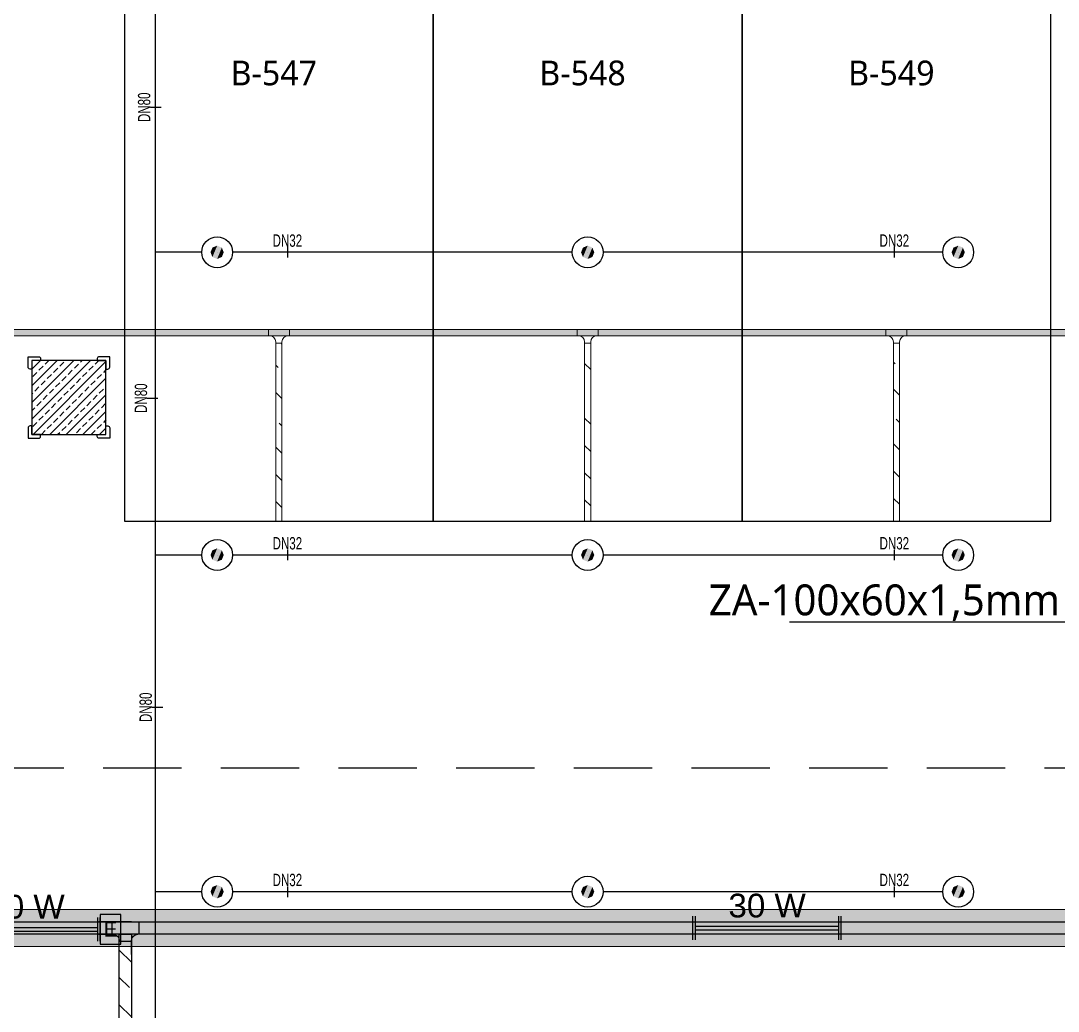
# Model space of a CAD drawing. Header units: millimetres. Extents: x -379292 to 1221486, y 92049 to 447512.
# Drawn here: x -133445 to -125045, y 155851 to 163868 of the extents above; entities that cross this region are included whole.
import ezdxf
from ezdxf import colors
from ezdxf.entities.mleader import LeaderData, LeaderLine
from ezdxf.enums import TextEntityAlignment as Align
from ezdxf.math import Vec2, Vec3

# ---------------------------------------------------------------- set-up
doc = ezdxf.new("R2010")
doc.units = ezdxf.units.MM
doc.linetypes.add('HIDDEN', pattern=[9.525, 6.35, -3.175])
for name, color, linetype in [('-M-YNGN-BORUID', 7, 'Continuous'), ('-M-YNGN-BORUUZUN', 7, 'Continuous'), ('-M-YNGN-BORUYUK', 7, 'Continuous'), ('-M-YNGN-SPR-YUK', 7, 'Continuous'), ('-M-YNGN-ZON6-CAP-', 7, 'Continuous'), ('-M-YNGN-ZON6-SPR-', 7, 'Continuous'), ('05_HATCH CONCRETE', 141, 'Continuous'), ('05_SYMBOL', 2, 'Continuous'), ('08_LAMP', 4, 'Continuous'), ('202-A-Y-MahalAd', 141, 'Continuous'), ('E_CT_ZA', 6, 'Continuous'), ('EYazı', 7, 'Continuous')]:
    doc.layers.add(name, color=color, linetype=linetype)
doc.layers.add('-M-YNGN-SPR-CAPCIZGI', color=188, linetype='Continuous', plot=False)
for name, color, linetype, lineweight in [('-M-YNGN-ZON6', 2, 'SP', 30), ('E_CT_KA', 4, 'Continuous', 9), ('E_CT_KIRMIZI', 1, 'Continuous', 9)]:
    doc.layers.add(name, color=color, linetype=linetype, lineweight=lineweight)
doc.styles.add('CIZGI', font='tahoma.ttf', dxfattribs={"width": 0.8, "oblique": 20})
doc.styles.add('HCAD', font='HCAD.SHX', dxfattribs={"width": 0.8, "height": 0.2})
doc.styles.add('PIPESIZE', font='hcad.shx', dxfattribs={"width": 0.8})
doc.styles.add('SPR-NOT', font='romans.shx')
doc.styles.get("Standard").update_dxf_attribs({"font": 'segoeuil.ttf'})
doc.styles.add('YAZI-2', font='arial.ttf', dxfattribs={"height": 2})
doc.linetypes.add('SP', pattern='A,2,-0.1,["SP",CIZGI,S=0.14,R=0.2,X=0,Y=-0.07],-0.255', length=2.355)

# ---------------------------------------------------------------- blocks, each defined once
blk = doc.blocks.new('202_Vida')
at = {"color": 0, "linetype": 'ByBlock', "ltscale": 0.2}
for points in [[(0.96, 0), (-0.96, 0)], [(0, 0.96), (0, -0.96)]]:
    blk.add_lwpolyline(points, dxfattribs=at)
at = {"color": 0, "linetype": 'ByBlock'}
for radius in [0.42, 0.23, 0.155]:
    blk.add_circle((0, 0), radius, dxfattribs=at)
blk = doc.blocks.new('202_Stoper')
at = {"color": 0, "linetype": 'ByBlock'}
for points in [[(-750, -30), (-750, -75), (-900, -75), (-900, 75), (-750, 75), (-750, 30)], [(750, -30), (750, -75), (900, -75), (900, 75), (750, 75), (750, 30)]]:
    blk.add_lwpolyline(points, dxfattribs=at)
blk.add_lwpolyline([(825, -30, 1), (825, 30), (-825, 30, 1), (-825, -30)], format="xyb", close=True, dxfattribs=at)
at = {"color": 0, "linetype": 'ByBlock', "yscale": 10, "zscale": 10, "rotation": 180}
for p, xscale in [((-877, 53), -10), ((-772, 53), 10), ((772, 53), -10), ((877, 53), 10)]:
    blk.add_blockref('202_Vida', p, dxfattribs=dict(at, xscale=xscale))
at = {"color": 0, "linetype": 'ByBlock', "yscale": 10, "zscale": 10}
for p, xscale in [((-877, -52), 10), ((-772, -52), -10), ((772, -52), 10), ((877, -52), -10)]:
    blk.add_blockref('202_Vida', p, dxfattribs=dict(at, xscale=xscale))
blk = doc.blocks.new('202_Mahalblok')
at = {"color": 0, "linetype": 'ByBlock', "flags": 128}
blk.add_lwpolyline([(0, 0), (0, 5000), (2500, 5000), (2500, 0)], close=True, dxfattribs=at)
at = {"color": 252}
blk.add_blockref('202_Stoper', (1250, 750), dxfattribs=at)
at = {"color": 0, "linetype": 'ByBlock', "ltscale": 25}
blk.add_attdef('MAHALNO', text='', height=200, dxfattribs=at).set_placement((1208.7, 1390), align=Align.BOTTOM_CENTER)
blk = doc.blocks.new('bariyer')
at = {"color": 8, "ltscale": 25}
blk.add_lwpolyline([(0, -70), (15, -70, 0.414214), (30, -55), (30, 30), (-55, 30, 0.414214), (-70, 15), (-70, 0), (0, 0)], format="xyb", close=True, dxfattribs=at)
blk = doc.blocks.new('OtoParkBodrumKatMimari')
at = {"layer": '05_HATCH CONCRETE'}
h = blk.add_hatch(dxfattribs=at)
h.set_pattern_fill('ANSI33', color=8, scale=15, angle=180, style=0)
h.set_pattern_definition([(225, (905000, -3e-07), (67.351921, -67.351921), []), (225, (904932.65, -3e-07), (67.351921, -67.351921), [47.625, -23.8125])])
h.paths.add_polyline_path([(113600, 60300), (113000, 60300), (113000, 59700), (113600, 59700)])
at = {"color": 5}
blk.add_lwpolyline([(113600, 60300), (113000, 60300), (113000, 59700), (113600, 59700)], close=True, dxfattribs=at)
at = {"layer": '05_SYMBOL', "color": 252, "linetype": 'HIDDEN', "ltscale": 100}
blk.add_lwpolyline([(128500, 57000), (19400, 57000)], dxfattribs=at)
at = {"layer": '05_SYMBOL', "color": 8, "xscale": -1}
blk.add_blockref('bariyer', (113000, 60300), dxfattribs=at)
at = {"layer": '05_SYMBOL', "color": 8}
blk.add_blockref('bariyer', (113600, 60300), dxfattribs=at)
at = {"layer": '05_SYMBOL', "color": 8, "rotation": 180}
blk.add_blockref('bariyer', (113000, 59700), dxfattribs=at)
at = {"layer": '05_SYMBOL', "color": 8, "xscale": -1, "rotation": 180}
blk.add_blockref('bariyer', (113600, 59700), dxfattribs=at)
at = {"layer": '202-A-Y-MahalAd', "color": 8, "ltscale": 25}
ref = blk.add_blockref('202_Mahalblok', (113750, 64000), dxfattribs=dict(at, xscale=-1, rotation=180))
ref.add_attrib('MAHALNO', 'B-547', dxfattribs={"layer": '0', "color": 0, "linetype": 'ByBlock', "ltscale": 25, "height": 200}).set_placement((114958.7, 62466.6), align=Align.BOTTOM_CENTER)
ref = blk.add_blockref('202_Mahalblok', (116250, 64000), dxfattribs=dict(at, xscale=-1, rotation=180))
ref.add_attrib('MAHALNO', 'B-548', dxfattribs={"layer": '0', "color": 0, "linetype": 'ByBlock', "ltscale": 25, "height": 200}).set_placement((117458.7, 62466.6), align=Align.BOTTOM_CENTER)
ref = blk.add_blockref('202_Mahalblok', (118750, 64000), dxfattribs=dict(at, xscale=-1, rotation=180))
ref.add_attrib('MAHALNO', 'B-549', dxfattribs={"layer": '0', "color": 0, "linetype": 'ByBlock', "ltscale": 25, "height": 200}).set_placement((119958.7, 62466.6), align=Align.BOTTOM_CENTER)
blk = doc.blocks.new('SP-C-UP-12')
at = {"ltscale": 10}
blk.add_line((0, 0), (0, 0), dxfattribs=at)
at = {"color": 1, "linetype": 'Continuous'}
blk.add_circle((0, 0), 12.5, dxfattribs=at)
at = {"ltscale": 10}
for points in [[(-5.37, 0), (-3.8, 3.8), (-3.8, -3.8), (0, 5.37)], [(-3.8, -3.8), (0, 5.37), (0, -5.37), (3.8, 3.8)], [(0, -5.37), (3.8, 3.8), (3.8, -3.8), (5.37, 0)]]:
    blk.add_solid(points, dxfattribs=at)
at = {"layer": '-M-YNGN-SPR-YUK', "style": 'SPR-NOT', "width": 0.5, "flags": 9}
for tag, p in [('YUK', (0, 17.77)), ('CAP', (0, 14.42)), ('TIP', (0.2, 10.78))]:
    blk.add_attdef(tag, text='', height=2.5, dxfattribs=at).set_placement(p, align=Align.MIDDLE_CENTER)
blk = doc.blocks.new('SPRKL100')
at = {"layer": '-M-YNGN-SPR-CAPCIZGI'}
blk.add_line((0, 0.431), (0, -0.431), dxfattribs=at)
at = {"layer": '-M-YNGN-BORUID', "color": 0, "style": 'HCAD', "width": 0.8, "flags": 1}
blk.add_attdef('DIC', text='', height=0.4, dxfattribs=at).set_placement((0, -1.693), align=Align.CENTER)
at = {"layer": '-M-YNGN-BORUUZUN', "color": 0, "style": 'HCAD', "width": 0.7}
blk.add_attdef('BOY', text='', height=0.8, dxfattribs=at).set_placement((0, -1.08), align=Align.CENTER)
at = {"layer": '-M-YNGN-BORUYUK', "color": 6, "style": 'PIPESIZE', "width": 0.8}
blk.add_attdef('YUK', text='', height=0.5, dxfattribs=at).set_placement((0, 1.866), align=Align.CENTER)
at = {"color": 0, "style": 'PIPESIZE', "width": 0.7}
blk.add_attdef('CAP', text='', height=1, dxfattribs=at).set_placement((0, 0.45), align=Align.CENTER)
blk = doc.blocks.new('A$C69E8D8A3')
at = {"layer": '-M-YNGN-ZON6', "ltscale": 500}
for p, q in [((2313.99, 3972.21), (2313.99, 6524.38)), ((2351.49, 5981.88), (2313.99, 5981.88)), ((2651.49, 5981.88), (2376.49, 5981.88)), ((2951.49, 5981.88), (2676.49, 5981.88)), ((2351.49, 5736.88), (2313.99, 5736.88)), ((2651.49, 5736.88), (2376.49, 5736.88)), ((2951.49, 5736.88), (2676.49, 5736.88)), ((2351.49, 5464.38), (2313.99, 5464.38)), ((2651.49, 5464.38), (2376.49, 5464.38)), ((2951.49, 5464.38), (2676.49, 5464.38))]:
    blk.add_line(p, q, dxfattribs=at)
at = {"layer": '-M-YNGN-ZON6-CAP-'}
ref = blk.add_blockref('SPRKL100', (2314.37, 6099.23), dxfattribs=dict(at, xscale=10.00000000000001, yscale=10.00000000000001, zscale=10.00000000000001, rotation=90))
ref.add_attrib('CAP', 'DN80', dxfattribs={"layer": '0', "color": 0, "height": 10, "rotation": 90, "style": 'PIPESIZE', "width": 0.7}).set_placement((2309.87, 6099.23), align=Align.CENTER)
ref = blk.add_blockref('SPRKL100', (2420.85, 5981.88), dxfattribs=dict(at, xscale=10, yscale=10, zscale=10))
ref.add_attrib('CAP', 'DN32', dxfattribs={"layer": '0', "color": 0, "height": 10, "style": 'PIPESIZE', "width": 0.7}).set_placement((2420.85, 5986.38), align=Align.CENTER)
ref = blk.add_blockref('SPRKL100', (2912.27, 5981.88), dxfattribs=dict(at, xscale=10, yscale=10, zscale=10))
ref.add_attrib('CAP', 'DN32', dxfattribs={"layer": '0', "color": 0, "height": 10, "style": 'PIPESIZE', "width": 0.7}).set_placement((2912.27, 5986.38), align=Align.CENTER)
ref = blk.add_blockref('SPRKL100', (2311.76, 5863.8), dxfattribs=dict(at, xscale=10.00000000000001, yscale=10.00000000000001, zscale=10.00000000000001, rotation=90))
ref.add_attrib('CAP', 'DN80', dxfattribs={"layer": '0', "color": 0, "height": 10, "rotation": 90, "style": 'PIPESIZE', "width": 0.7}).set_placement((2307.26, 5863.8), align=Align.CENTER)
ref = blk.add_blockref('SPRKL100', (2420.85, 5736.88), dxfattribs=dict(at, xscale=10, yscale=10, zscale=10))
ref.add_attrib('CAP', 'DN32', dxfattribs={"layer": '0', "color": 0, "height": 10, "style": 'PIPESIZE', "width": 0.7}).set_placement((2420.85, 5741.38), align=Align.CENTER)
ref = blk.add_blockref('SPRKL100', (2912.27, 5736.88), dxfattribs=dict(at, xscale=10, yscale=10, zscale=10))
ref.add_attrib('CAP', 'DN32', dxfattribs={"layer": '0', "color": 0, "height": 10, "style": 'PIPESIZE', "width": 0.7}).set_placement((2912.27, 5741.38), align=Align.CENTER)
ref = blk.add_blockref('SPRKL100', (2315.63, 5613.6), dxfattribs=dict(at, xscale=10.00000000000001, yscale=10.00000000000001, zscale=10.00000000000001, rotation=90))
ref.add_attrib('CAP', 'DN80', dxfattribs={"layer": '0', "color": 0, "height": 10, "rotation": 90, "style": 'PIPESIZE', "width": 0.7}).set_placement((2311.13, 5613.6), align=Align.CENTER)
ref = blk.add_blockref('SPRKL100', (2420.85, 5464.38), dxfattribs=dict(at, xscale=10, yscale=10, zscale=10))
ref.add_attrib('CAP', 'DN32', dxfattribs={"layer": '0', "color": 0, "height": 10, "style": 'PIPESIZE', "width": 0.7}).set_placement((2420.85, 5468.88), align=Align.CENTER)
ref = blk.add_blockref('SPRKL100', (2912.27, 5464.38), dxfattribs=dict(at, xscale=10, yscale=10, zscale=10))
ref.add_attrib('CAP', 'DN32', dxfattribs={"layer": '0', "color": 0, "height": 10, "style": 'PIPESIZE', "width": 0.7}).set_placement((2912.27, 5468.88), align=Align.CENTER)
at = {"layer": '-M-YNGN-ZON6-SPR-', "rotation": 180}
for p in [(2363.99, 5981.88), (2663.99, 5981.88), (2963.99, 5981.88), (2363.99, 5736.88), (2663.99, 5736.88), (2963.99, 5736.88), (2363.99, 5464.38), (2663.99, 5464.38), (2963.99, 5464.38)]:
    blk.add_blockref('SP-C-UP-12', p, dxfattribs=at)
blk = doc.blocks.new('*U753')
h = blk.add_hatch()
h.set_pattern_fill('ANSI33', color=0, scale=50, angle=1, style=0)
h.paths.add_polyline_path([(-1850.7, 50), (57124.3, 50), (57124.3, 0), (-1850.7, 0)])
at = {"color": 0}
blk.add_lwpolyline([(-1850.7, 50), (57124.3, 50), (57124.3, 0), (-1850.7, 0)], close=True, dxfattribs=at)
at = {"ltscale": 25, "flags": 1}
for tag, p in [('YUKSEKLIK', (-228.6, -148.7)), ('KALINLIK', (-228.6, -213.3))]:
    blk.add_attdef(tag, p, '', height=50, dxfattribs=at)
blk = doc.blocks.new('*U947')
h = blk.add_hatch()
h.set_pattern_fill('ANSI33', color=0, scale=50, angle=1, style=0)
h.paths.add_polyline_path([(-4441.4, 100), (9.2, 100), (9.2, 0), (-4441.4, 0)])
at = {"color": 0}
blk.add_lwpolyline([(-4441.4, 100), (9.2, 100), (9.2, 0), (-4441.4, 0)], close=True, dxfattribs=at)
at = {"ltscale": 25, "flags": 1}
for tag, p in [('YUKSEKLIK', (-228.6, -148.7)), ('KALINLIK', (-228.6, -213.3))]:
    blk.add_attdef(tag, p, '', height=50, dxfattribs=at)
blk = doc.blocks.new('*U435')
at = {"color": 0}
for p, q in [((264, 264), (-164, 264)), ((-60, 264), (-60, 164)), ((0, 264), (264, 264)), ((160, 264), (160, 164)), ((-164, 164), (-50, 164)), ((0, 0), (0, 114)), ((0, 104), (100, 104)), ((100, 0), (100, 114)), ((264, 164), (150, 164))]:
    blk.add_line(p, q, dxfattribs=at)
for centre, start, end in [((-50, 114), 0, 90), ((150, 114), 90, 180)]:
    blk.add_arc(centre, 50, start, end, dxfattribs=at)
blk = doc.blocks.new('_DOT')
at = {"color": 0, "linetype": 'ByBlock'}
blk.add_line((-0.5, 0), (-1, 0), dxfattribs=at)
at = {"color": 0, "linetype": 'ByBlock', "const_width": 0.5}
blk.add_lwpolyline([(-0.25, 0, 1), (0.25, 0, 1)], format="xyb", close=True, dxfattribs=at)
blk = doc.blocks.new('40 W SIVA ÜSTÜ ETANJ LED 50--')
at = {"layer": '08_LAMP'}
for p, q in [((-625, -100), (-625, 100)), ((-605, -100), (-605, 100)), ((605, -100), (605, 100)), ((625, -100), (625, 100)), ((-605, 15), (605, 15)), ((-605, -15), (605, -15))]:
    blk.add_line(p, q, dxfattribs=at)
at = {"layer": '08_LAMP', "color": 2, "style": 'YAZI-2'}
blk.add_text('30 W', height=200, dxfattribs=at).set_placement((0, 90), align=Align.CENTER)
blk = doc.blocks.new('40 W SIVA ÜSTÜ ETANJ LED E 50')
at = {"layer": '08_LAMP'}
for p, q in [((-625, -100), (-625, 100)), ((-605, -100), (-605, 100)), ((605, -100), (605, 100)), ((625, -100), (625, 100)), ((-605, 15), (605, 15)), ((-605, -15), (605, -15))]:
    blk.add_line(p, q, dxfattribs=at)
blk.add_lwpolyline([(625, -125), (800, -125), (800, 125), (625, 125)], close=True, dxfattribs=at)
at = {"layer": '08_LAMP', "color": 2, "style": 'YAZI-2'}
blk.add_text('30 W', height=200, dxfattribs=at).set_placement((0, 90), align=Align.CENTER)
blk.add_text('E', height=125, dxfattribs=at).set_placement((712.5, 0), align=Align.MIDDLE)
blk = doc.blocks.new('*U655')
h = blk.add_hatch()
h.set_pattern_fill('ANSI33', color=0, scale=50, angle=1, style=0)
h.paths.add_polyline_path([(-115024.3, 100), (-249.3, 100), (-249.3, 0), (-115024.3, 0)])
at = {"color": 0}
blk.add_lwpolyline([(-115024.3, 100), (-249.3, 100), (-249.3, 0), (-115024.3, 0)], close=True, dxfattribs=at)
at = {"ltscale": 25, "flags": 1}
for tag, p in [('YUKSEKLIK', (-228.6, -148.7)), ('KALINLIK', (-228.6, -213.3))]:
    blk.add_attdef(tag, p, '', height=50, dxfattribs=at)
blk = doc.blocks.new('*U722')
h = blk.add_hatch()
h.set_pattern_fill('ANSI33', color=0, scale=50, angle=1, style=0)
h.paths.add_polyline_path([(-115264.3, 300), (-889.1, 300), (-889.1, 0), (-115264.3, 0)])
at = {"color": 0}
blk.add_lwpolyline([(-115264.3, 300), (-889.1, 300), (-889.1, 0), (-115264.3, 0)], close=True, dxfattribs=at)
at = {"ltscale": 25, "flags": 1}
for tag, p in [('YUKSEKLIK', (-228.6, -148.7)), ('KALINLIK', (-228.6, -213.3))]:
    blk.add_attdef(tag, p, '', height=50, dxfattribs=at)
blk = doc.blocks.new('*U1011')
h = blk.add_hatch()
h.set_pattern_fill('ANSI33', color=0, scale=50, angle=1, style=0)
h.paths.add_polyline_path([(-2092.9, 50), (-652.9, 50), (-652.9, 0), (-2092.9, 0)])
at = {"color": 0}
blk.add_lwpolyline([(-2092.9, 50), (-652.9, 50), (-652.9, 0), (-2092.9, 0)], close=True, dxfattribs=at)
at = {"ltscale": 25, "flags": 1}
for tag, p in [('YUKSEKLIK', (-228.6, -148.7)), ('KALINLIK', (-228.6, -213.3))]:
    blk.add_attdef(tag, p, '', height=50, dxfattribs=at)
blk = doc.blocks.new('*U1012')
at = {"color": 0}
for p, q in [((214, 214), (-164, 214)), ((-60, 214), (-60, 164)), ((0, 214), (214, 214)), ((110, 214), (110, 164)), ((-164, 164), (-50, 164)), ((0, 0), (0, 114)), ((0, 104), (50, 104)), ((50, 0), (50, 114)), ((214, 164), (100, 164))]:
    blk.add_line(p, q, dxfattribs=at)
for centre, start, end in [((-50, 114), 0, 90), ((100, 114), 90, 180)]:
    blk.add_arc(centre, 50, start, end, dxfattribs=at)

msp = doc.modelspace()

# ---------------------------------------------------------------- block references
at = {"color": 8}
msp.add_blockref('OtoParkBodrumKatMimari', (-246354.8, 100818.8), dxfattribs=at)

# ---------------------------------------------------------------- next in the draw order: block references
at = {"layer": '-M-YNGN-ZON6', "ltscale": 25, "xscale": 10, "yscale": 10, "zscale": 10}
msp.add_blockref('A$C69E8D8A3', (-155494.7, 102175), dxfattribs=at)
at = {"layer": '08_LAMP', "xscale": 0.96, "yscale": 0.96, "zscale": 0.96}
for name, p in [('40 W SIVA ÜSTÜ ETANJ LED E 50', (-133402.1, 156515)), ('40 W SIVA ÜSTÜ ETANJ LED 50--', (-127402.1, 156524.1))]:
    msp.add_blockref(name, p, dxfattribs=at)
at = {"layer": 'E_CT_KA', "rotation": 180}
msp.add_blockref('*U722', (-230494.1, 156674.6), dxfattribs=at)
at = {"layer": 'E_CT_KIRMIZI', "color": 1}
for name, p, rotation in [('*U753', (-116880.6, 161368.8), 180), ('*U1011', (-131329.8, 161911.7), 90.00000000000006), ('*U1011', (-128829.8, 161911.7), 90.00000000000006), ('*U1011', (-126329.8, 161911.7), 90.00000000000006)]:
    msp.add_blockref(name, p, dxfattribs=dict(at, rotation=rotation))
at = {"layer": 'E_CT_KIRMIZI', "color": 2}
for p in [(-131379.8, 161154.8), (-128879.8, 161154.8), (-126379.8, 161154.8)]:
    msp.add_blockref('*U1012', p, dxfattribs=at)
at = {"layer": 'E_CT_ZA', "color": 112}
for name, p, rotation in [('*U655', (-230054.1, 156574.6), 180), ('*U947', (-132547.8, 156466), 90)]:
    msp.add_blockref(name, p, dxfattribs=dict(at, rotation=rotation))
at = {"layer": 'E_CT_ZA', "color": 2, "xscale": -1}
msp.add_blockref('*U435', (-132547.8, 156310.6), dxfattribs=at)

# ---------------------------------------------------------------- next in the draw order: leaders
at = {"layer": 'EYazı', "color": 7}
ml = msp.add_multileader_mtext('Standard', dxfattribs=at)
ml.set_content('ZA-100x60x1,5mm', color=7)
ml.set_leader_properties(color=1)
ml.set_arrow_properties(name='DOT')
ml.build(insert=Vec2(0, 0))
ml.multileader.update_dxf_attribs({"text_left_attachment_type": 6, "text_right_attachment_type": 6, "dogleg_length": 50, "arrow_head_size": 62.5})
ctx = ml.context
ctx.base_point, ctx.char_height, ctx.arrow_head_size, ctx.landing_gap_size, ctx.plane_origin = Vec3(-127899.1, 158998.9), 250, 62.5, 25, Vec3(-125706.9, 158955.2)
ctx.left_attachment, ctx.right_attachment = 6, 6
notes = []
notes.append((ctx, [(0, (1, 1, 0), (-125112.1, 158998.9), (-1, 0), 62.5, [(0, [(-124254.8, 159005.6)], 0, [])])]))
ctx.mtext.insert, ctx.mtext.width, ctx.mtext.defined_height, ctx.mtext.line_spacing_style, ctx.mtext.flow_direction = Vec3(-127874.1, 159305.6), 2000, 439.9, 2, 5
for ctx, leaders in notes:
    for number, flags, end, landing, length, lines in leaders:
        leader = LeaderData()
        leader.index, (leader.has_last_leader_line, leader.has_dogleg_vector, leader.attachment_direction) = number, flags
        leader.last_leader_point, leader.dogleg_vector, leader.dogleg_length = Vec3(end), Vec3(landing), length
        for number, points, colour, breaks in lines:
            line = LeaderLine()
            line.index, line.vertices, line.color, line.breaks = number, Vec3.list(points), colors.encode_raw_color(colour), breaks
            leader.lines.append(line)
        ctx.leaders.append(leader)

doc.saveas('drawing.dxf')
